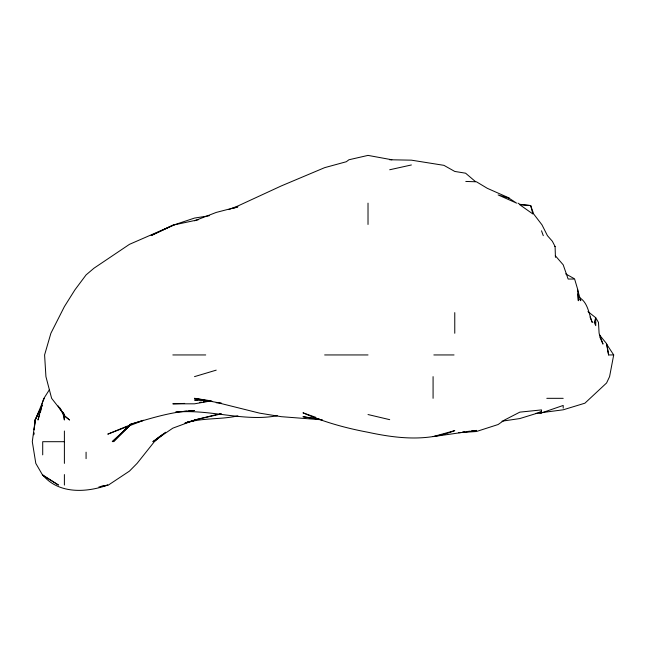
<?xml version="1.0" encoding="UTF-8"?>
<svg xmlns="http://www.w3.org/2000/svg" width="646" height="646" viewBox="0 0 646 646"><rect width="100%" height="100%" fill="white"/><g stroke="black" fill="none" stroke-linecap="round" stroke-linejoin="round"><path stroke-width="0.97" d="M35.142 420.013L34.173 429.865L35.183 420.013L42.289 405.292L35.142 420.013L44.243 398.324M35.183 420.013L32.3 441.694L35.805 463.384L42.709 475.286L58.479 485.073L42.709 474.939C58.592 494.238 86.338 492.704 107.769 485.073L100.865 486.414M613.7 354.945L608.597 354.945L606.578 344.108L613.7 354.945L609.582 376.634L606.578 382.981L584.888 403.201L563.199 409.806L535.599 413.432M39.648 414.514L37.977 420.013L42.709 401.376L43.928 398.324L49.225 389.982M40.205 412.681L41.594 408.094M599.738 336.873L603.001 344.108L599.1 333.263L598.471 322.419L595.733 317.727L595.733 325.649L594.263 322.419L595.733 317.727L587.965 311.574M129.458 425.359L113.446 441.694L130.896 424.495M165.441 432.247L154.354 441.694L137.089 463.384L129.458 471.112L108.391 485.073L98.895 486.963M159.804 436.559L153.675 441.694L163.64 433.854M161.645 435.057L152.86 441.694L172.829 428.153L194.519 420.142L185.087 422.952M209.304 215.748L194.519 218.065L174.242 224.824L151.14 235.572L172.829 225.171L198.29 219.745M174.242 224.824L129.458 244.341L93.993 268.195L86.079 274.913L74.896 289.884L64.39 306.608L50.889 333.263L44.59 354.945L45.931 376.634L51.623 398.324L64.39 414.659L62.743 412.213M127.65 425.94L107.769 434.152L143.42 420.36M228.854 209.595L237.89 205.977L281.268 185.935L324.639 167.661L346.329 161.734L348.921 159.764L368.018 155.395L391.856 159.764M194.519 220.819L216.208 212.437L237.89 206.785L233.174 208.496M143.42 420.296L129.458 424.616C150.776 418.358 172.119 411.357 194.519 410.557L188.6 411.042M194.519 376.634L216.208 370.15M185.087 423.146C202.093 417.526 220.488 419.819 237.89 415.879M216.208 414.643L194.519 420.013L221.134 413.941M389.7 169.761L411.389 164.964M219.164 414.086L221.134 413.706M211.274 400.891L194.519 403.815L172.829 403.815L184.659 403.419M199.444 402.393L201.415 402.119M203.385 401.836L210.289 400.867M501.999 421.184L519.828 418.56L541.51 411.882L539.539 412.14M462.649 432.029L464.619 431.794M467.583 431.455L469.553 431.221M471.523 430.995L476.449 430.414L433.078 436.615L454.768 430.607C427.022 441.88 396.523 438.408 368.018 432.271C345.715 428.088 323.711 422.056 302.958 412.802L315.91 417.389M277.32 415.717C243.421 422.088 209.74 408.797 175.785 412.196M175.785 412.075L178.748 411.833M181.704 411.599L186.629 411.195M458.708 432.683L476.449 431.504L498.139 424.519L504.542 420.013L519.828 412.14L541.51 409.903L541.51 412.923L539.539 412.81L541.51 412.923L563.199 405.446L563.199 408.127M465.79 181.445L476.449 181.792L487.294 188.309L508.983 197.91M554.413 246.514L555.092 246.514L555.439 257.358M594.263 322.419L595.733 322.419M172.829 354.945L205.711 354.945M324.639 354.945L368.018 354.945M433.846 354.945L454.041 354.945M546.807 398.324L563.199 398.324M64.39 441.694L42.709 441.694L42.709 454.857M197.474 399.995L194.519 399.995L212.259 401.336M389.7 159.764L411.389 160.16L443.923 165.344L454.768 171.44L465.605 173.201L475.278 181.445M216.208 402.765L221.134 402.878M321.684 419.795L281.268 416.678L259.579 413.141L216.208 402.321L194.519 398.324L208.319 400.431M319.713 419.262L302.958 416.71L322.346 419.852M368.018 414.538L389.7 419.658M565.702 273.896L574.044 278.555M517.971 203.135L519.828 204.306L530.673 205.549L533.669 213.979L541.97 224.824L547.437 235.669L552.354 241.257L555.092 246.514M579.478 297.596C588.118 302.724 588.764 313.972 592.269 322.419L590.024 316.992M64.39 415.54L69.542 420.013L64.39 415.992L58.124 405.898M579.583 299.364L580.811 300.729L577.564 289.884M599.31 334.741L606.578 343.648M59.456 407.311L61.653 410.573M555.31 255.719L563.199 264.812L568.133 279.04L574.617 279.04L577.839 289.884L578.34 300.729L577.847 293.825M541.51 230.792L543.278 235.669M62.702 412.124L64.39 420.013L64.132 416.064M606.804 344.108L608.597 354.945M454.768 312.624L454.768 333.263M433.078 376.634L433.078 398.324M368.018 203.135L368.018 224.469M86.079 452.176L86.079 458.652M64.39 431.011L64.39 463.384M64.39 474.56L64.39 485.073M33.883 432.828L33.689 434.798L33.899 432.828M129.458 425.617L112.267 441.694L129.458 425.625M194.519 420.465L186.977 422.371L194.519 420.473M530.673 205.549L519.828 204.774L532.869 213.979L530.673 205.549M508.983 198.152L498.139 194.93L516.59 203.135L508.983 198.152"/></g></svg>
